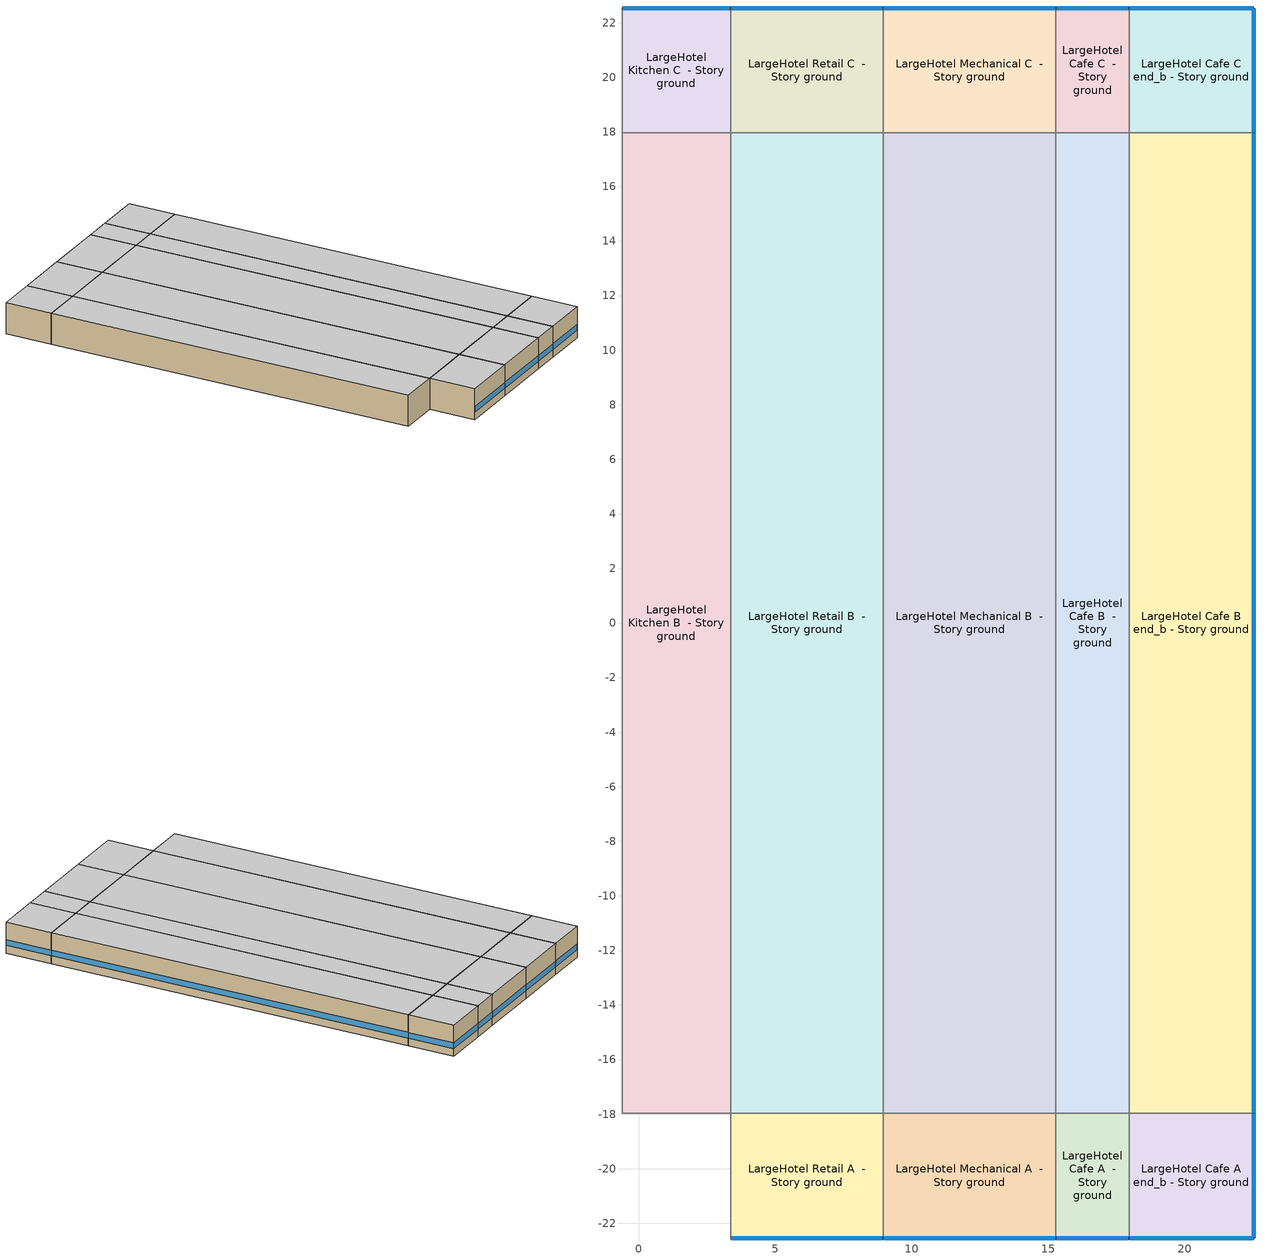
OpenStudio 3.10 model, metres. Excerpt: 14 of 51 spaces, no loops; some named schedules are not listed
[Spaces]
LargeHotel Kitchen B  - Story ground
 floor ground (Foundation F 1.26W/m*K Perim 0.0m Area 142.85m2): -0.61,-17.97 -0.61,17.97 3.36,17.97 3.36,-17.97 z0
 wall to LargeHotel Storage B  - Story ground: -0.61,17.97 -0.61,-17.97 z0:3.05
 wall to LargeHotel Kitchen C  - Story ground: 3.36,17.97 -0.61,17.97 z0:3.05
 wall to LargeHotel Retail B  - Story ground: 3.36,-17.97 3.36,17.97 z0:3.05
 wall to LargeHotel Kitchen A  - Story ground: -0.61,-17.97 3.36,-17.97 z0:3.05
 ceiling adiabatic (LargeHotel Interior Ceiling): 3.36,-17.97 3.36,17.97 -0.61,17.97 -0.61,-17.97 z3.05
LargeHotel Kitchen C  - Story ground
 floor ground (Foundation F 1.26W/m*K Perim 3.98m Area 18.17m2): -0.61,17.97 -0.61,22.54 3.36,22.54 3.36,17.97 z0
 wall outside (LargeHotel Kitchen C  - Story ground Wall 2 c tbd): 3.36,22.54 -0.61,22.54 z0:3.05
 wall to LargeHotel Storage C  - Story ground: -0.61,22.54 -0.61,17.97 z0:3.05
 wall to LargeHotel Retail C  - Story ground: 3.36,17.97 3.36,22.54 z0:3.05
 window (Window U-0.5 SHGC 0.38): 3.34,22.54 -0.59,22.54 z0.76:1.32
 ceiling adiabatic (LargeHotel Interior Ceiling): 3.36,17.97 3.36,22.54 -0.61,22.54 -0.61,17.97 z3.05
LargeHotel Retail A  - Story ground
 floor ground (Foundation F 1.26W/m*K Perim 5.59m Area 25.56m2): 3.36,-22.54 3.36,-17.97 8.95,-17.97 8.95,-22.54 z0
 wall outside (LargeHotel Retail A  - Story ground Wall 3 c tbd): 3.36,-22.54 8.95,-22.54 z0:3.05
 wall to LargeHotel Kitchen A  - Story ground: 3.36,-17.97 3.36,-22.54 z0:3.05
 wall to LargeHotel Retail B  - Story ground: 8.95,-17.97 3.36,-17.97 z0:3.05
 wall to LargeHotel Mechanical A  - Story ground: 8.95,-22.54 8.95,-17.97 z0:3.05
 window (Window U-0.5 SHGC 0.38): 3.39,-22.54 8.93,-22.54 z0.76:1.32
 ceiling adiabatic (LargeHotel Interior Ceiling): 8.95,-22.54 8.95,-17.97 3.36,-17.97 3.36,-22.54 z3.05
LargeHotel Retail B  - Story ground
 floor ground (Foundation F 1.26W/m*K Perim 0.0m Area 200.93m2): 3.36,-17.97 3.36,17.97 8.95,17.97 8.95,-17.97 z0
 wall to LargeHotel Retail C  - Story ground: 8.95,17.97 3.36,17.97 z0:3.05
 wall to LargeHotel Mechanical B  - Story ground: 8.95,-17.97 8.95,17.97 z0:3.05
 ceiling adiabatic (LargeHotel Interior Ceiling): 8.95,-17.97 8.95,17.97 3.36,17.97 3.36,-17.97 z3.05
LargeHotel Retail C  - Story ground
 floor ground (Foundation F 1.26W/m*K Perim 5.59m Area 25.56m2): 3.36,17.97 3.36,22.54 8.95,22.54 8.95,17.97 z0
 wall outside (LargeHotel Retail C  - Story ground Wall 2 c tbd): 8.95,22.54 3.36,22.54 z0:3.05
 wall to LargeHotel Mechanical C  - Story ground: 8.95,17.97 8.95,22.54 z0:3.05
 window (Window U-0.5 SHGC 0.38): 8.93,22.54 3.39,22.54 z0.76:1.32
 ceiling adiabatic (LargeHotel Interior Ceiling): 8.95,17.97 8.95,22.54 3.36,22.54 3.36,17.97 z3.05
LargeHotel Mechanical A  - Story ground
 floor ground (Foundation F 1.26W/m*K Perim 6.33m Area 28.96m2): 8.95,-22.54 8.95,-17.97 15.29,-17.97 15.29,-22.54 z0
 wall outside (LargeHotel Mechanical A  - Story ground Wall 3 c tbd): 8.95,-22.54 15.29,-22.54 z0:3.05
 wall to LargeHotel Mechanical B  - Story ground: 15.29,-17.97 8.95,-17.97 z0:3.05
 wall to LargeHotel Cafe A  - Story ground: 15.29,-22.54 15.29,-17.97 z0:3.05
 window (Window U-0.5 SHGC 0.38): 8.98,-22.54 15.26,-22.54 z0.76:1.32
 ceiling adiabatic (LargeHotel Interior Ceiling): 15.29,-22.54 15.29,-17.97 8.95,-17.97 8.95,-22.54 z3.05
LargeHotel Mechanical B  - Story ground
 floor ground (Foundation F 1.26W/m*K Perim 0.0m Area 227.62m2): 8.95,-17.97 8.95,17.97 15.29,17.97 15.29,-17.97 z0
 wall to LargeHotel Mechanical C  - Story ground: 15.29,17.97 8.95,17.97 z0:3.05
 wall to LargeHotel Cafe B  - Story ground: 15.29,-17.97 15.29,17.97 z0:3.05
 ceiling adiabatic (LargeHotel Interior Ceiling): 15.29,-17.97 15.29,17.97 8.95,17.97 8.95,-17.97 z3.05
LargeHotel Mechanical C  - Story ground
 floor ground (Foundation F 1.26W/m*K Perim 6.33m Area 28.96m2): 8.95,17.97 8.95,22.54 15.29,22.54 15.29,17.97 z0
 wall outside (LargeHotel Mechanical C  - Story ground Wall 2 c tbd): 15.29,22.54 8.95,22.54 z0:3.05
 wall to LargeHotel Cafe C  - Story ground: 15.29,17.97 15.29,22.54 z0:3.05
 window (Window U-0.5 SHGC 0.38): 15.26,22.54 8.98,22.54 z0.76:1.32
 ceiling adiabatic (LargeHotel Interior Ceiling): 15.29,17.97 15.29,22.54 8.95,22.54 8.95,17.97 z3.05
LargeHotel Cafe A  - Story ground
 floor ground (Foundation F 1.26W/m*K Perim 2.68m Area 12.25m2): 15.29,-22.54 15.29,-17.97 17.97,-17.97 17.97,-22.54 z0
 wall outside (LargeHotel Cafe A  - Story ground Wall 3 c tbd): 15.29,-22.54 17.97,-22.54 z0:3.05
 wall to LargeHotel Cafe B  - Story ground: 17.97,-17.97 15.29,-17.97 z0:3.05
 wall to LargeHotel Cafe A end_b - Story ground: 17.97,-22.54 17.97,-17.97 z0:3.05
 window (Window U-0.5 SHGC 0.38): 15.31,-22.54 17.94,-22.54 z0.76:1.32
 ceiling adiabatic (LargeHotel Interior Ceiling): 17.97,-22.54 17.97,-17.97 15.29,-17.97 15.29,-22.54 z3.05
LargeHotel Cafe B  - Story ground
 floor ground (Foundation F 1.26W/m*K Perim 0.0m Area 96.29m2): 15.29,-17.97 15.29,17.97 17.97,17.97 17.97,-17.97 z0
 wall to LargeHotel Cafe C  - Story ground: 17.97,17.97 15.29,17.97 z0:3.05
 wall to LargeHotel Cafe B end_b - Story ground: 17.97,-17.97 17.97,17.97 z0:3.05
 ceiling adiabatic (LargeHotel Interior Ceiling): 17.97,-17.97 17.97,17.97 15.29,17.97 15.29,-17.97 z3.05
LargeHotel Cafe C  - Story ground
 floor ground (Foundation F 1.26W/m*K Perim 2.68m Area 12.25m2): 15.29,17.97 15.29,22.54 17.97,22.54 17.97,17.97 z0
 wall outside (LargeHotel Cafe C  - Story ground Wall 1 c tbd): 17.97,22.54 15.29,22.54 z0:3.05
 wall to LargeHotel Cafe C end_b - Story ground: 17.97,17.97 17.97,22.54 z0:3.05
 window (Window U-0.5 SHGC 0.38): 17.94,22.54 15.31,22.54 z0.76:1.32
 ceiling adiabatic (LargeHotel Interior Ceiling): 17.97,17.97 17.97,22.54 15.29,22.54 15.29,17.97 z3.05
LargeHotel Cafe A end_b - Story ground
 floor ground (Foundation F 1.26W/m*K Perim 9.14m Area 20.9m2): 17.97,-22.54 17.97,-17.97 22.54,-17.97 22.54,-22.54 z0
 wall outside (LargeHotel Cafe A end_b - Story ground Wall 4 c tbd): 22.54,-22.54 22.54,-17.97 z0:3.05
 wall outside (LargeHotel Cafe A end_b - Story ground Wall 3 c tbd): 17.97,-22.54 22.54,-22.54 z0:3.05
 wall to LargeHotel Cafe B end_b - Story ground: 22.54,-17.97 17.97,-17.97 z0:3.05
 window (Window U-0.5 SHGC 0.38): 17.99,-22.54 22.51,-22.54 / 22.54,-22.51 22.54,-17.99 z0.76:1.32
 ceiling adiabatic (LargeHotel Interior Ceiling): 22.54,-22.54 22.54,-17.97 17.97,-17.97 17.97,-22.54 z3.05
LargeHotel Cafe B end_b - Story ground
 floor ground (Foundation F 1.26W/m*K Perim 35.94m Area 164.3m2): 17.97,-17.97 17.97,17.97 22.54,17.97 22.54,-17.97 z0
 wall outside (LargeHotel Cafe B end_b - Story ground Wall 4 c tbd): 22.54,-17.97 22.54,17.97 z0:3.05
 wall to LargeHotel Cafe C end_b - Story ground: 22.54,17.97 17.97,17.97 z0:3.05
 window (Window U-0.5 SHGC 0.38): 22.54,-17.94 22.54,17.94 z0.76:1.31
 ceiling adiabatic (LargeHotel Interior Ceiling): 22.54,-17.97 22.54,17.97 17.97,17.97 17.97,-17.97 z3.05
LargeHotel Cafe C end_b - Story ground
 floor ground (Foundation F 1.26W/m*K Perim 9.14m Area 20.9m2): 17.97,17.97 17.97,22.54 22.54,22.54 22.54,17.97 z0
 wall outside (LargeHotel Cafe C end_b - Story ground Wall 2 c tbd): 22.54,22.54 17.97,22.54 z0:3.05
 wall outside (LargeHotel Cafe C end_b - Story ground Wall 4 c tbd): 22.54,17.97 22.54,22.54 z0:3.05
 window (Window U-0.5 SHGC 0.38): 22.51,22.54 17.99,22.54 / 22.54,17.99 22.54,22.51 z0.76:1.32
 ceiling adiabatic (LargeHotel Interior Ceiling): 22.54,17.97 22.54,22.54 17.97,22.54 17.97,17.97 z3.05
[Building]
ComStock 90.1-2010|LargeHotel: North Axis {deg}=270; Default Construction Set=Res ComStock 90.1-2010 - LrgHotel - ASHRAE 169-2013-5B; Default Schedule Set=Building Default Schedule Set; Standards Building Type=LargeHotel
[Site]
Denver Internationa_CO_USA: Latitude {deg}=39.83; Longitude {deg}=-104.66; Time Zone {hr}=-7; Elevation {m}=1655; Terrain=City
[Site:WaterMainsTemperature]
Calculation Method=Correlation; Annual Average Outdoor Air Temperature {C}=10.9308; Maximum Difference In Monthly Average Outdoor Air Temperatures {deltaC}=24.88
[SizingPeriod:DesignDay] Barometric Pressure {Pa}=82960; Rain Indicator=No; Snow Indicator=No; Day of Month=21; Daylight Saving Time Indicator=No; Humidity Condition Type=Wetbulb; Dry-Bulb Temperature Range Modifier Type=DefaultMultipliers
Name | Maximum Dry-Bulb Temperature {C} | Daily Dry-Bulb Temperature Range {deltaC} | Wind Speed {m/s} | Wind Direction {deg} | Month | Day Type | Wetbulb or DewPoint at Maximum Dry-Bulb {C} | Solar Model Indicator | ASHRAE Clear Sky Optical Depth for Beam Irradiance | ASHRAE Clear Sky Optical Depth for Diffuse Irradiance | Sky Clearness
Denver Internationa Ann Clg .4% Condns DB=>MWB 1 | 34.6 | 15.3 | 4.1 | 80 | 7 | SummerDesignDay | 15.5 | ASHRAETau | 0.307 | 2.47
Denver Internationa Ann Clg .4% Condns WB=>MDB 1 | 27.1 | 15.3 | 4.1 | 80 | 7 | SummerDesignDay | 18.3 | ASHRAETau | 0.307 | 2.47
Denver Internationa Ann Htg 99.6% Condns DB 1 | -17.5 | 0 | 3.5 | 90 | 12 | WinterDesignDay | -17.5 | ASHRAEClearSky |  |  | 0
Denver Internationa August .4% Condns DB=>MCWB 1 | 35.5 | 14.8 | 4.1 | 80 | 8 | SummerDesignDay | 15.8 | ASHRAETau | 0.317 | 2.463
[ClimateZones]
Climate Zone Institution Name 1=ASHRAE; Climate Zone Document Name 1=ANSI/ASHRAE Standard 169; Climate Zone Document Year 1=2006; Climate Zone Value 1=ASHRAE 169-2013-5B
[Site:GroundTemperature:FCfactorMethod]
January Ground Temperature {C}=9.17; February Ground Temperature {C}=3.12; March Ground Temperature {C}=-0.08; April Ground Temperature {C}=1.29; May Ground Temperature {C}=-1.22; June Ground Temperature {C}=5.99; July Ground Temperature {C}=9.02; August Ground Temperature {C}=16.13; September Ground Temperature {C}=22.56; October Ground Temperature {C}=23.66; November Ground Temperature {C}=22.06; December Ground Temperature {C}=19.47
[Construction:FfactorGroundFloor] F-Factor {W/m-K}=1.26344
Name | Area {m2} | PerimeterExposed {m}
Foundation F 1.26W/m*K Perim 0.0m Area 200.93m2 | 200.935 | 0
Foundation F 1.26W/m*K Perim 6.33m Area 28.96m2 | 28.959 | 6.33399
Foundation F 1.26W/m*K Perim 0.0m Area 142.85m2 | 142.852 | 0
Foundation F 1.26W/m*K Perim 0.0m Area 96.29m2 | 96.2856 | 0
Foundation F 1.26W/m*K Perim 9.14m Area 20.9m2 | 20.9032 | 9.144
Foundation F 1.26W/m*K Perim 35.94m Area 164.3m2 | 164.302 | 35.9365
Foundation F 1.26W/m*K Perim 3.98m Area 18.17m2 | 18.1743 | 3.97512
Foundation F 1.26W/m*K Perim 2.68m Area 12.25m2 | 12.2499 | 2.67933
Foundation F 1.26W/m*K Perim 5.59m Area 25.56m2 | 25.5638 | 5.59138
Foundation F 1.26W/m*K Perim 0.0m Area 227.62m2 | 227.622 | 0
[DefaultConstructionSet]
Res ComStock 90.1-2010 - LrgHotel - ASHRAE 169-2013-5B: Default Exterior Surface Constructions=Default Surface Constructions 1; Default Interior Surface Constructions=Default Surface Constructions 2; Default Ground Contact Surface Constructions=Default Surface Constructions 3; Default Exterior SubSurface Constructions=Default Sub Surface Constructions 1; Default Interior SubSurface Constructions=Default Sub Surface Constructions 2; Interior Partition Construction=Typical Interior Partition
[DefaultSurfaceConstructions]
Name | Floor Construction | Wall Construction | Roof Ceiling Construction
Default Surface Constructions 1 | Typical Insulated Exterior Mass Floor R-13.51 | Typical Insulated Exterior Mass Wall R-11.11 | Typical IEAD Roof R-20.83
Default Surface Constructions 2 | LargeHotel Interior Floor | LargeHotel Interior Wall | LargeHotel Interior Ceiling
Default Surface Constructions 3 | Typical Insulated Carpeted 6in Slab Floor | Typical Insulated Basement Mass Wall
[Construction]
Typical Insulated Exterior Mass Floor R-13.51: Typical Insulation R-10.94, 4 in. Normalweight Concrete Floor, Typical Carpet Pad
Typical Insulated Exterior Mass Wall R-11.11: 1IN Stucco, 8IN CONCRETE HW RefBldg, Typical Insulation R-8.72, 1/2IN Gypsum
Typical IEAD Roof R-20.83: Roof Membrane, Typical Insulation R-19.72, Metal Roof Surface
LargeHotel Interior Floor: G01 13mm gypsum board, Nonres_Floor_Insulation, 100mm Normalweight concrete floor, CP02 CARPET PAD
LargeHotel Interior Wall: G01 13mm gypsum board, G01 13mm gypsum board
LargeHotel Interior Ceiling: CP02 CARPET PAD, 100mm Normalweight concrete floor, Nonres_Floor_Insulation, G01 13mm gypsum board
Typical Insulated Carpeted 6in Slab Floor: 6 in. Normalweight Concrete Floor, Typical Carpet Pad
Typical Insulated Basement Mass Wall: 8 in. Concrete Block Basement Wall
U 0.55 SHGC 0.4 Simple Glazing: U 0.55 SHGC 0.4 Simple Glazing
Typical Insulated Metal Door R-1.43: F08 Metal surface, Typical Insulation R-0.58
U 0.8 SHGC 0.4 Simple Glazing: U 0.8 SHGC 0.4 Simple Glazing
Typical Overhead Door R-2.0: Typical Insulation R-1.15
U 1.17 SHGC 0.49 Simple Glazing: U 1.17 SHGC 0.49 Simple Glazing
Typical Interior Window: Clear 3mm
Typical Interior Door; Typical Interior Partition: G05 25mm wood
InteriorFurnishings: Std Wood 6inch
Window U-0.5 SHGC 0.38: Simple Glazing Double - LowE - Clear - Thermally Broken Aluminum
LargeHotel Cafe A  - Story ground Wall 3 c tbd: 1IN Stucco, 8IN CONCRETE HW RefBldg, LargeHotel Cafe A  - Story ground Wall 3 m tbd, 1/2IN Gypsum
LargeHotel Cafe A end_b - Story ground Wall 3 c tbd: 1IN Stucco, 8IN CONCRETE HW RefBldg, LargeHotel Cafe A end_b - Story ground Wall 3 m tbd, 1/2IN Gypsum
LargeHotel Cafe A end_b - Story ground Wall 4 c tbd: 1IN Stucco, 8IN CONCRETE HW RefBldg, LargeHotel Cafe A end_b - Story ground Wall 4 m tbd, 1/2IN Gypsum
LargeHotel Cafe B end_b - Story ground Wall 4 c tbd: 1IN Stucco, 8IN CONCRETE HW RefBldg, LargeHotel Cafe B end_b - Story ground Wall 4 m tbd, 1/2IN Gypsum
LargeHotel Cafe C  - Story ground Wall 1 c tbd: 1IN Stucco, 8IN CONCRETE HW RefBldg, LargeHotel Cafe C  - Story ground Wall 1 m tbd, 1/2IN Gypsum
LargeHotel Cafe C end_b - Story ground Wall 2 c tbd: 1IN Stucco, 8IN CONCRETE HW RefBldg, LargeHotel Cafe C end_b - Story ground Wall 2 m tbd, 1/2IN Gypsum
LargeHotel Cafe C end_b - Story ground Wall 4 c tbd: 1IN Stucco, 8IN CONCRETE HW RefBldg, LargeHotel Cafe C end_b - Story ground Wall 4 m tbd, 1/2IN Gypsum
LargeHotel Kitchen C  - Story ground Wall 2 c tbd: 1IN Stucco, 8IN CONCRETE HW RefBldg, LargeHotel Kitchen C  - Story ground Wall 2 m tbd, 1/2IN Gypsum
LargeHotel Mechanical A  - Story ground Wall 3 c tbd: 1IN Stucco, 8IN CONCRETE HW RefBldg, LargeHotel Mechanical A  - Story ground Wall 3 m tbd, 1/2IN Gypsum
LargeHotel Mechanical C  - Story ground Wall 2 c tbd: 1IN Stucco, 8IN CONCRETE HW RefBldg, LargeHotel Mechanical C  - Story ground Wall 2 m tbd, 1/2IN Gypsum
LargeHotel Retail A  - Story ground Wall 3 c tbd: 1IN Stucco, 8IN CONCRETE HW RefBldg, LargeHotel Retail A  - Story ground Wall 3 m tbd, 1/2IN Gypsum
LargeHotel Retail C  - Story ground Wall 2 c tbd: 1IN Stucco, 8IN CONCRETE HW RefBldg, LargeHotel Retail C  - Story ground Wall 2 m tbd, 1/2IN Gypsum
[Material:NoMass] Roughness=Smooth; Thermal Absorptance=0.9; Solar Absorptance=0.7
Name | Thermal Resistance {m2-K/W} | Visible Absorptance
Typical Insulation R-10.94 | 1.92744 | 0.7
Typical Carpet Pad; CP02 CARPET PAD | 0.21648 | 0.8
Typical Insulation R-8.72 | 1.53614 | 0.7
Typical Insulation R-19.72 | 3.4722 | 0.7
Nonres_Floor_Insulation | 2.88292 | 0.7
Typical Insulation R-0.58 | 0.101875 | 0.7
Typical Insulation R-1.15 | 0.202527 | 0.7
LargeHotel Cafe A  - Story ground Wall 3 m tbd; LargeHotel Cafe C  - Story ground Wall 1 m tbd | 1.04123 | 0.7
LargeHotel Cafe A end_b - Story ground Wall 3 m tbd; LargeHotel Cafe A end_b - Story ground Wall 4 m tbd; LargeHotel Cafe C end_b - Story ground Wall 2 m tbd; LargeHotel Cafe C end_b - Story ground Wall 4 m tbd | 1.06415 | 0.7
LargeHotel Cafe B end_b - Story ground Wall 4 m tbd | 1.09331 | 0.7
LargeHotel Kitchen C  - Story ground Wall 2 m tbd | 1.05923 | 0.7
LargeHotel Mechanical A  - Story ground Wall 3 m tbd; LargeHotel Mechanical C  - Story ground Wall 2 m tbd | 1.07334 | 0.7
LargeHotel Retail A  - Story ground Wall 3 m tbd; LargeHotel Retail C  - Story ground Wall 2 m tbd | 1.07016 | 0.7
[Material] Thermal Absorptance=0.9
Name | Roughness | Thickness {m} | Conductivity {W/m-K} | Density {kg/m3} | Specific Heat {J/kg-K} | Solar Absorptance | Visible Absorptance
4 in. Normalweight Concrete Floor | MediumRough | 0.1016 | 2.31 | 2322 | 832 | 0.7 | 0.7
1IN Stucco | Smooth | 0.0253 | 0.6918 | 1858 | 837 | 0.7 | 0.92
8IN CONCRETE HW RefBldg | Rough | 0.2032 | 1.311 | 2240 | 836.8 | 0.7 | 0.7
1/2IN Gypsum | Smooth | 0.0127 | 0.16 | 784.9 | 830 | 0.4 | 0.4
Roof Membrane | VeryRough | 0.0095 | 0.16 | 1121.29 | 1460 | 0.7 | 0.7
Metal Roof Surface; F08 Metal surface | Smooth | 0.0008 | 45.28 | 7824 | 500 | 0.7 | 0.7
G01 13mm gypsum board | Smooth | 0.0127 | 0.160031 | 800.001 | 1090.73 | 0.7 | 0.5
100mm Normalweight concrete floor | MediumRough | 0.1016 | 2.31045 | 2322 | 832.557 | 0.7 | 0.7
6 in. Normalweight Concrete Floor | MediumRough | 0.1524 | 2.31 | 2322 | 832 | 0.7 | 0.7
8 in. Concrete Block Basement Wall | MediumRough | 0.2032 | 1.326 | 1842 | 912 | 0.7 | 0.7
G05 25mm wood | MediumSmooth | 0.0254 | 0.15 | 608 | 1630 | 0.5 | 0.5
Std Wood 6inch | MediumSmooth | 0.15 | 0.12 | 540 | 1210 | 0.7 | 0.7
[DefaultSubSurfaceConstructions]
Name | Fixed Window Construction | Operable Window Construction | Door Construction | Glass Door Construction | Overhead Door Construction | Skylight Construction | Tubular Daylight Dome Construction | Tubular Daylight Diffuser Construction
Default Sub Surface Constructions 1 | U 0.55 SHGC 0.4 Simple Glazing | U 0.55 SHGC 0.4 Simple Glazing | Typical Insulated Metal Door R-1.43 | U 0.8 SHGC 0.4 Simple Glazing | Typical Overhead Door R-2.0 | U 1.17 SHGC 0.49 Simple Glazing | Typical Interior Window | Typical Interior Window
Default Sub Surface Constructions 2 | Typical Interior Window | Typical Interior Window | Typical Interior Door
[WindowMaterial:SimpleGlazingSystem]
Name | U-Factor {W/m2-K} | Solar Heat Gain Coefficient | Visible Transmittance
U 0.55 SHGC 0.4 Simple Glazing | 3.12304 | 0.4 | 0.81
U 0.8 SHGC 0.4 Simple Glazing | 4.54261 | 0.4 | 0.81
U 1.17 SHGC 0.49 Simple Glazing | 6.64357 | 0.49 | 0.81
Simple Glazing Double - LowE - Clear - Thermally Broken Aluminum | 2.83345 | 0.378 | 0.591
[WindowMaterial:Glazing]
Clear 3mm: Optical Data Type=SpectralAverage; Thickness {m}=0.003; Solar Transmittance at Normal Incidence=0.837; Front Side Solar Reflectance at Normal Incidence=0.075; Back Side Solar Reflectance at Normal Incidence=0.075; Visible Transmittance at Normal Incidence=0.898; Front Side Visible Reflectance at Normal Incidence=0.081; Back Side Visible Reflectance at Normal Incidence=0.081; Infrared Transmittance at Normal Incidence=0; Front Side Infrared Hemispherical Emissivity=0.84; Back Side Infrared Hemispherical Emissivity=0.84; Conductivity {W/m-K}=0.9; Dirt Correction Factor for Solar and Visible Transmittance=1; Solar Diffusing=No
[SpaceType] Standards Building Type=LargeHotel
Name | Default Schedule Set | Design Specification Outdoor Air Object | Standards Space Type
LargeHotel Kitchen - ComStock 90.1-2010 | LargeHotel Kitchen Schedule Set | LargeHotel Kitchen Ventilation | Kitchen
LargeHotel Retail - ComStock 90.1-2010 | LargeHotel Retail Schedule Set | LargeHotel Retail Ventilation | Retail
LargeHotel Mechanical - ComStock 90.1-2010 | LargeHotel Mechanical Schedule Set | LargeHotel Mechanical Ventilation | Mechanical
LargeHotel Cafe - ComStock 90.1-2010 | LargeHotel Cafe Schedule Set | LargeHotel Cafe Ventilation | Cafe
[BuildingStory]
Story ground: Nominal Z Coordinate {m}=0; Nominal Floor to Floor Height {m}=3.048
[Space] Building Story=Story ground
Name | Space Type | Thermal Zone
LargeHotel Kitchen B  - Story ground | LargeHotel Kitchen - ComStock 90.1-2010 | Zone LargeHotel Kitchen B  - Story ground
LargeHotel Kitchen C  - Story ground | LargeHotel Kitchen - ComStock 90.1-2010 | Zone LargeHotel Kitchen C  - Story ground
LargeHotel Retail A  - Story ground | LargeHotel Retail - ComStock 90.1-2010 | Zone LargeHotel Retail A  - Story ground
LargeHotel Retail B  - Story ground | LargeHotel Retail - ComStock 90.1-2010 | Zone LargeHotel Retail B  - Story ground
LargeHotel Retail C  - Story ground | LargeHotel Retail - ComStock 90.1-2010 | Zone LargeHotel Retail C  - Story ground
LargeHotel Mechanical A  - Story ground | LargeHotel Mechanical - ComStock 90.1-2010 | Zone LargeHotel Mechanical A  - Story ground
LargeHotel Mechanical B  - Story ground | LargeHotel Mechanical - ComStock 90.1-2010 | Zone LargeHotel Mechanical B  - Story ground
LargeHotel Mechanical C  - Story ground | LargeHotel Mechanical - ComStock 90.1-2010 | Zone LargeHotel Mechanical C  - Story ground
LargeHotel Cafe A  - Story ground | LargeHotel Cafe - ComStock 90.1-2010 | Zone LargeHotel Cafe A  - Story ground
LargeHotel Cafe B  - Story ground | LargeHotel Cafe - ComStock 90.1-2010 | Zone LargeHotel Cafe B  - Story ground
LargeHotel Cafe C  - Story ground | LargeHotel Cafe - ComStock 90.1-2010 | Zone LargeHotel Cafe C  - Story ground
LargeHotel Cafe A end_b - Story ground | LargeHotel Cafe - ComStock 90.1-2010 | Zone LargeHotel Cafe A end_b - Story ground
LargeHotel Cafe B end_b - Story ground | LargeHotel Cafe - ComStock 90.1-2010 | Zone LargeHotel Cafe B end_b - Story ground
LargeHotel Cafe C end_b - Story ground | LargeHotel Cafe - ComStock 90.1-2010 | Zone LargeHotel Cafe C end_b - Story ground
[ThermalZone] Multiplier=1; Use Ideal Air Loads=No
Name | Thermostat
Zone LargeHotel Kitchen B  - Story ground | LargeHotel Kitchen - ComStock 90.1-2010 Thermostat 1
Zone LargeHotel Kitchen C  - Story ground | LargeHotel Kitchen - ComStock 90.1-2010 Thermostat 2
Zone LargeHotel Retail A  - Story ground | LargeHotel Retail - ComStock 90.1-2010 Thermostat
Zone LargeHotel Retail B  - Story ground | LargeHotel Retail - ComStock 90.1-2010 Thermostat 1
Zone LargeHotel Retail C  - Story ground | LargeHotel Retail - ComStock 90.1-2010 Thermostat 2
Zone LargeHotel Mechanical A  - Story ground | LargeHotel Mechanical - ComStock 90.1-2010 Thermostat
Zone LargeHotel Mechanical B  - Story ground | LargeHotel Mechanical - ComStock 90.1-2010 Thermostat 1
Zone LargeHotel Mechanical C  - Story ground | LargeHotel Mechanical - ComStock 90.1-2010 Thermostat 2
Zone LargeHotel Cafe A  - Story ground | LargeHotel Cafe - ComStock 90.1-2010 Thermostat
Zone LargeHotel Cafe B  - Story ground | LargeHotel Cafe - ComStock 90.1-2010 Thermostat 2
Zone LargeHotel Cafe C  - Story ground | LargeHotel Cafe - ComStock 90.1-2010 Thermostat 4
Zone LargeHotel Cafe A end_b - Story ground | LargeHotel Cafe - ComStock 90.1-2010 Thermostat 1
Zone LargeHotel Cafe B end_b - Story ground | LargeHotel Cafe - ComStock 90.1-2010 Thermostat 3
Zone LargeHotel Cafe C end_b - Story ground | LargeHotel Cafe - ComStock 90.1-2010 Thermostat 5
[People:Definition] Number of People Calculation Method=People/Area; Fraction Radiant=0.3
Name | People per Space Floor Area {person/m2}
LargeHotel Cafe People Definition | 0.753474
LargeHotel Kitchen People Definition | 0.215278
LargeHotel Retail People Definition | 0.161459
[People] Work Efficiency Schedule=Work Efficiency Schedule; Clothing Insulation Schedule=Clothing Schedule; Air Velocity Schedule=Air Velocity Schedule; Multiplier=1
Name | People Definition | Space or SpaceType
LargeHotel Cafe People | LargeHotel Cafe People Definition | LargeHotel Cafe - ComStock 90.1-2010
LargeHotel Kitchen People | LargeHotel Kitchen People Definition | LargeHotel Kitchen - ComStock 90.1-2010
LargeHotel Retail People | LargeHotel Retail People Definition | LargeHotel Retail - ComStock 90.1-2010
[Lights:Definition] Design Level Calculation Method=Watts/Area; Fraction Visible=0.2; Return Air Fraction=0
Name | Watts per Space Floor Area {W/m2} | Fraction Radiant
LargeHotel Cafe - ComStock 90.1-2010 General Lights Definition | 0.747486 | 0.31
LargeHotel Cafe - ComStock 90.1-2010 Task Lights Definition | 3.72161 | 0.125
LargeHotel Cafe - ComStock 90.1-2010 Supplemental Lights Definition | 1.3894 | 0.125
LargeHotel Retail - ComStock 90.1-2010 General Lights Definition | 5.73211 | 0.31
LargeHotel Retail - ComStock 90.1-2010 Task Lights Definition | 3.42471 | 0.125
LargeHotel Kitchen - ComStock 90.1-2010 General Lights Definition | 7.18292 | 0.31
LargeHotel Kitchen - ComStock 90.1-2010 Task Lights Definition | 8.69031 | 0.125
LargeHotel Mechanical - ComStock 90.1-2010 General Lights Definition | 3.92888 | 0.31
LargeHotel Mechanical - ComStock 90.1-2010 Task Lights Definition | 3.02684 | 0.125
[ElectricEquipment:Definition]
Name | Design Level Calculation Method | Watts per Space Floor Area {W/m2} | Fraction Latent | Fraction Radiant | Fraction Lost | Design Level {W}
LargeHotel Cafe Elec Equip Definition; LargeHotel Mechanical Elec Equip Definition | Watts/Area | 5.38196 | 0 | 0.5 | 0
misc_electric_kitchen_equipment_definition | Watts/Area | 50.8057 | 0.2 | 0.5 | 0.1
LargeHotel Retail Elec Equip Definition | Watts/Area | 10.7639 | 0 | 0.5 | 0
electric_fryer_equipment_definition_bldg_quantity=2.0 | EquipmentLevel |  | 0.1 | 0.36 | 0.44 | 28018
[ElectricEquipment]
Name | Electric Equipment Definition | Space or SpaceType | Schedule | Multiplier
LargeHotel Cafe Elec Equip | LargeHotel Cafe Elec Equip Definition | LargeHotel Cafe - ComStock 90.1-2010
misc_electric_kitchen_equipment | misc_electric_kitchen_equipment_definition | LargeHotel Kitchen - ComStock 90.1-2010
LargeHotel Mechanical Elec Equip | LargeHotel Mechanical Elec Equip Definition | LargeHotel Mechanical - ComStock 90.1-2010
LargeHotel Retail Elec Equip | LargeHotel Retail Elec Equip Definition | LargeHotel Retail - ComStock 90.1-2010
electric_fryer_equipment_bldg_quantity=2.0 | electric_fryer_equipment_definition_bldg_quantity=2.0 | LargeHotel Kitchen - ComStock 90.1-2010 | HotelLarge Kitchen_Gas_Equip_SCH | 0.333333
[DesignSpecification:OutdoorAir] Outdoor Air Method=Sum
Name | Outdoor Air Flow per Person {m3/s-person} | Outdoor Air Flow per Floor Area {m3/s-m2}
LargeHotel Cafe Ventilation; LargeHotel Kitchen Ventilation | 0.00353961 | 0.0009144
LargeHotel Mechanical Ventilation |  | 0.0006096
LargeHotel Retail Ventilation | 0.00353961 | 0.0006096
[DefaultScheduleSet]
Name | Number of People Schedule | People Activity Level Schedule | Lighting Schedule | Electric Equipment Schedule | Gas Equipment Schedule | Hours of Operation Schedule
LargeHotel Cafe Schedule Set | HotelLarge BLDG_OCC_SCH | HotelLarge ACTIVITY_SCH | HotelLarge BLDG_LIGHT_SCH_2013 | HotelLarge BLDG_EQUIP_SCH
LargeHotel Kitchen Schedule Set | HotelLarge BLDG_OCC_SCH | HotelLarge ACTIVITY_SCH | HotelLarge BLDG_LIGHT_SCH_2010 | HotelLarge Kitchen_Elec_Equip_SCH | HotelLarge Kitchen_Gas_Equip_SCH
LargeHotel Mechanical Schedule Set | HotelLarge BLDG_OCC_SCH | HotelLarge ACTIVITY_SCH | HotelLarge BLDG_LIGHT_SCH_2010 | HotelLarge BASEMENT_EQUIP_SCH
LargeHotel Retail Schedule Set | HotelLarge BLDG_OCC_SCH | HotelLarge ACTIVITY_SCH | HotelLarge BLDG_LIGHT_SCH_2010 | HotelLarge BLDG_EQUIP_SCH
Building Default Schedule Set |  |  |  |  |  | Building Hours of Operation NonResidential
[GasEquipment:Definition] Design Level Calculation Method=EquipmentLevel; Fraction Latent=0.1
Name | Design Level {W} | Fraction Radiant | Fraction Lost
gas_broiler_equipment_definition_bldg_quantity=1.0 | 28136 | 0.12 | 0.68
gas_griddle_equipment_definition_bldg_quantity=1.0 | 26377 | 0.18 | 0.62
gas_oven_equipment_definition_bldg_quantity=1.0 | 12896 | 0.08 | 0.72
gas_range_equipment_definition_bldg_quantity=1.0 | 42497 | 0.11 | 0.69
gas_steamer_equipment_definition_bldg_quantity=1.0 | 58617 | 0.1 | 0.7
[GasEquipment] Space or SpaceType=LargeHotel Kitchen - ComStock 90.1-2010; Schedule=HotelLarge Kitchen_Gas_Equip_SCH; Multiplier=0.333333
Name | Gas Equipment Definition
gas_broiler_equipment_bldg_quantity=1.0 | gas_broiler_equipment_definition_bldg_quantity=1.0
gas_griddle_equipment_bldg_quantity=1.0 | gas_griddle_equipment_definition_bldg_quantity=1.0
gas_oven_equipment_bldg_quantity=1.0 | gas_oven_equipment_definition_bldg_quantity=1.0
gas_range_equipment_bldg_quantity=1.0 | gas_range_equipment_definition_bldg_quantity=1.0
gas_steamer_equipment_bldg_quantity=1.0 | gas_steamer_equipment_definition_bldg_quantity=1.0
[Exterior:Lights:Definition]
Name | Design Level {W}
Parking Areas and Drives 0.04 W/ft^2 Def (W/ft^2) | 0.041
Building Facades 0.15 W/ft^2 Def (W/ft^2) | 0.15
Main Entries 30.0 W/ft Def (W/ft) | 30
Other Doors 20.0 W/ft Def (W/ft) | 20
Entry Canopies 0.4 W/ft^2 Def (W/ft^2) | 0.4
[Exterior:Lights] Control Option=AstronomicalClock
Name | Exterior Lights Definition | Schedule | Multiplier
Parking Areas and Drives 0.04 W/ft^2 | Parking Areas and Drives 0.04 W/ft^2 Def (W/ft^2) | Always On Discrete | 125673
Building Facades 0.15 W/ft^2 | Building Facades 0.15 W/ft^2 Def (W/ft^2) | Schedule Ruleset 1 | 5916.08
Main Entries 30.0 W/ft | Main Entries 30.0 W/ft Def (W/ft) | Always On Discrete | 35
Other Doors 20.0 W/ft | Other Doors 20.0 W/ft Def (W/ft) | Always On Discrete | 19.8625
Entry Canopies 0.4 W/ft^2 | Entry Canopies 0.4 W/ft^2 Def (W/ft^2) | Always On Discrete | 1620
[ThermostatSetpoint:DualSetpoint] Heating Setpoint Temperature Schedule=HotelLarge HTGSETP_SCH; Cooling Setpoint Temperature Schedule=HotelLarge CLGSETP_SCH
LargeHotel Cafe - ComStock 90.1-2010 Thermostat; LargeHotel Cafe - ComStock 90.1-2010 Thermostat 1; LargeHotel Cafe - ComStock 90.1-2010 Thermostat 2; LargeHotel Cafe - ComStock 90.1-2010 Thermostat 3; LargeHotel Cafe - ComStock 90.1-2010 Thermostat 4; LargeHotel Cafe - ComStock 90.1-2010 Thermostat 5; LargeHotel Kitchen - ComStock 90.1-2010 Thermostat 1; LargeHotel Kitchen - ComStock 90.1-2010 Thermostat 2; LargeHotel Mechanical - ComStock 90.1-2010 Thermostat; LargeHotel Mechanical - ComStock 90.1-2010 Thermostat 1; LargeHotel Mechanical - ComStock 90.1-2010 Thermostat 2; LargeHotel Retail - ComStock 90.1-2010 Thermostat; LargeHotel Retail - ComStock 90.1-2010 Thermostat 1; LargeHotel Retail - ComStock 90.1-2010 Thermostat 2
[InternalMass:Definition]
Internal Mass Definition 1: Construction=InteriorFurnishings; Design Level Calculation Method=SurfaceArea/Area; Surface Area per Space Floor Area=2
[InternalMass] Internal Mass Definition=Internal Mass Definition 1; Multiplier=1
Name | Space or SpaceType
LargeHotel Retail B  - Story ground Mass | LargeHotel Retail B  - Story ground
LargeHotel Mechanical A  - Story ground Mass | LargeHotel Mechanical A  - Story ground
LargeHotel Kitchen B  - Story ground Mass | LargeHotel Kitchen B  - Story ground
LargeHotel Cafe B  - Story ground Mass | LargeHotel Cafe B  - Story ground
LargeHotel Mechanical C  - Story ground Mass | LargeHotel Mechanical C  - Story ground
LargeHotel Kitchen C  - Story ground Mass | LargeHotel Kitchen C  - Story ground
LargeHotel Cafe C  - Story ground Mass | LargeHotel Cafe C  - Story ground
LargeHotel Retail A  - Story ground Mass | LargeHotel Retail A  - Story ground
LargeHotel Retail C  - Story ground Mass | LargeHotel Retail C  - Story ground
LargeHotel Cafe A end_b - Story ground Mass | LargeHotel Cafe A end_b - Story ground
LargeHotel Mechanical B  - Story ground Mass | LargeHotel Mechanical B  - Story ground
LargeHotel Cafe A  - Story ground Mass | LargeHotel Cafe A  - Story ground
LargeHotel Cafe B end_b - Story ground Mass | LargeHotel Cafe B end_b - Story ground
LargeHotel Cafe C end_b - Story ground Mass | LargeHotel Cafe C end_b - Story ground
[Lights] Fraction Replaceable=1
Name | Lights Definition | Space or SpaceType
LargeHotel Cafe - ComStock 90.1-2010 General Lighting | LargeHotel Cafe - ComStock 90.1-2010 General Lights Definition | LargeHotel Cafe - ComStock 90.1-2010
LargeHotel Cafe - ComStock 90.1-2010 Task Lighting | LargeHotel Cafe - ComStock 90.1-2010 Task Lights Definition | LargeHotel Cafe - ComStock 90.1-2010
LargeHotel Cafe - ComStock 90.1-2010 Supplemental Lighting | LargeHotel Cafe - ComStock 90.1-2010 Supplemental Lights Definition | LargeHotel Cafe - ComStock 90.1-2010
LargeHotel Retail - ComStock 90.1-2010 General Lighting | LargeHotel Retail - ComStock 90.1-2010 General Lights Definition | LargeHotel Retail - ComStock 90.1-2010
LargeHotel Retail - ComStock 90.1-2010 Task Lighting | LargeHotel Retail - ComStock 90.1-2010 Task Lights Definition | LargeHotel Retail - ComStock 90.1-2010
LargeHotel Kitchen - ComStock 90.1-2010 General Lighting | LargeHotel Kitchen - ComStock 90.1-2010 General Lights Definition | LargeHotel Kitchen - ComStock 90.1-2010
LargeHotel Kitchen - ComStock 90.1-2010 Task Lighting | LargeHotel Kitchen - ComStock 90.1-2010 Task Lights Definition | LargeHotel Kitchen - ComStock 90.1-2010
LargeHotel Mechanical - ComStock 90.1-2010 General Lighting | LargeHotel Mechanical - ComStock 90.1-2010 General Lights Definition | LargeHotel Mechanical - ComStock 90.1-2010
LargeHotel Mechanical - ComStock 90.1-2010 Task Lighting | LargeHotel Mechanical - ComStock 90.1-2010 Task Lights Definition | LargeHotel Mechanical - ComStock 90.1-2010
[SpaceInfiltration:DesignFlowRate] Design Flow Rate Calculation Method=Flow/ExteriorArea; Flow per Exterior Surface Area {m3/s-m2}=0.000826564; Constant Term Coefficient=0.333; Temperature Term Coefficient=0.0049; Velocity Term Coefficient=0; Velocity Squared Term Coefficient=0.0262; Density Basis=Outdoor
Name | Space or SpaceType | Schedule
LargeHotel Mechanical A  - Story ground HVAC On Infiltration | LargeHotel Mechanical A  - Story ground | Infiltration HVAC On Schedule 1
LargeHotel Mechanical A  - Story ground HVAC Off Infiltration | LargeHotel Mechanical A  - Story ground | Infiltration HVAC Off Schedule 1
LargeHotel Mechanical C  - Story ground HVAC On Infiltration | LargeHotel Mechanical C  - Story ground | Infiltration HVAC On Schedule 1
LargeHotel Mechanical C  - Story ground HVAC Off Infiltration | LargeHotel Mechanical C  - Story ground | Infiltration HVAC Off Schedule 1
LargeHotel Kitchen C  - Story ground HVAC On Infiltration | LargeHotel Kitchen C  - Story ground | Infiltration HVAC On Schedule 1
LargeHotel Kitchen C  - Story ground HVAC Off Infiltration | LargeHotel Kitchen C  - Story ground | Infiltration HVAC Off Schedule 1
LargeHotel Cafe C  - Story ground HVAC On Infiltration | LargeHotel Cafe C  - Story ground | Infiltration HVAC On Schedule 1
LargeHotel Cafe C  - Story ground HVAC Off Infiltration | LargeHotel Cafe C  - Story ground | Infiltration HVAC Off Schedule 1
LargeHotel Retail A  - Story ground HVAC On Infiltration | LargeHotel Retail A  - Story ground | Infiltration HVAC On Schedule 1
LargeHotel Retail A  - Story ground HVAC Off Infiltration | LargeHotel Retail A  - Story ground | Infiltration HVAC Off Schedule 1
LargeHotel Retail C  - Story ground HVAC On Infiltration | LargeHotel Retail C  - Story ground | Infiltration HVAC On Schedule 1
LargeHotel Retail C  - Story ground HVAC Off Infiltration | LargeHotel Retail C  - Story ground | Infiltration HVAC Off Schedule 1
LargeHotel Cafe A end_b - Story ground HVAC On Infiltration | LargeHotel Cafe A end_b - Story ground | Infiltration HVAC On Schedule 1
LargeHotel Cafe A end_b - Story ground HVAC Off Infiltration | LargeHotel Cafe A end_b - Story ground | Infiltration HVAC Off Schedule 1
LargeHotel Cafe A  - Story ground HVAC On Infiltration | LargeHotel Cafe A  - Story ground | Infiltration HVAC On Schedule 1
LargeHotel Cafe A  - Story ground HVAC Off Infiltration | LargeHotel Cafe A  - Story ground | Infiltration HVAC Off Schedule 1
LargeHotel Cafe B end_b - Story ground HVAC On Infiltration | LargeHotel Cafe B end_b - Story ground | Infiltration HVAC On Schedule 1
LargeHotel Cafe B end_b - Story ground HVAC Off Infiltration | LargeHotel Cafe B end_b - Story ground | Infiltration HVAC Off Schedule 1
LargeHotel Cafe C end_b - Story ground HVAC On Infiltration | LargeHotel Cafe C end_b - Story ground | Infiltration HVAC On Schedule 1
LargeHotel Cafe C end_b - Story ground HVAC Off Infiltration | LargeHotel Cafe C end_b - Story ground | Infiltration HVAC Off Schedule 1
[Schedule:Ruleset]
HotelLarge BLDG_LIGHT_SCH_2013: Default Day Schedule=HotelLarge BLDG_LIGHT_SCH_2013 Default; Summer Design Day Schedule=HotelLarge BLDG_LIGHT_SCH_2013 Summer Design Day; Winter Design Day Schedule=HotelLarge BLDG_LIGHT_SCH_2013 Winter Design Day
[Schedule:Day]
Clothing Schedule Summer Clothes: 24, 0, 0.5
HotelLarge BLDG_OCC_SCH Sat Day: No, 8, 0, 0.3, 8, 15, 0.35, 8, 30, 0.4, 8, 45, 0.45, 9, 0, 0.5, 9, 15, 0.525, 9, 30, 0.55, 9, 45, 0.575, 10, 0, 0.6, 11, 0, 0.6, 11, 15, 0.616667, 11, 30, 0.633333, 11, 45, 0.65, 12, 0, 0.666667, 12, 15, 0.683333, 12, 30, 0.7, 12, 45, 0.716667, 13, 0, 0.733333, 13, 15, 0.75, 13, 30, 0.766667, 13, 45, 0.783333, 14, 0, 0.8, 14, 15, 0.816667, 14, 30, 0.833333, 14, 45, 0.85, 15, 0, 0.866667, 15, 15, 0.883333, 15, 30, 0.9, 18, 15, 0.9, 18, 30, 0.85, 18, 45, 0.8, 19, 0, 0.75, 19, 15, 0.7, 19, 30, 0.65, 19, 45, 0.6, 20, 0, 0.55, 20, 15, 0.5, 20, 45, 0.5, 21, 0, 0.475, 21, 15, 0.45, 21, 30, 0.425, 21, 45, 0.4, 22, 0, 0.375, 22, 15, 0.35, 22, 30, 0.325, 22, 45, 0.3, 24, 0, 0.3
HotelLarge BLDG_LIGHT_SCH_2010 Sat Day; HotelLarge BLDG_LIGHT_SCH_2013 Sat Day: No, 0, 15, 0.25, 9, 0, 0.25, 9, 15, 0.3375, 9, 30, 0.425, 9, 45, 0.5125, 10, 0, 0.6, 10, 15, 0.625, 10, 30, 0.65, 10, 45, 0.675, 11, 0, 0.7, 11, 30, 0.7, 11, 45, 0.675, 12, 0, 0.65, 12, 15, 0.625, 12, 30, 0.6, 12, 45, 0.525, 13, 0, 0.45, 13, 15, 0.375, 13, 30, 0.3, 13, 45, 0.275, 14, 0, 0.25, 14, 15, 0.225, 14, 30, 0.2, 15, 0, 0.2, 15, 15, 0.1875, 15, 30, 0.175, 15, 45, 0.1625, 16, 0, 0.15, 16, 15, 0.1375, 16, 30, 0.125, 16, 45, 0.1125, 17, 0, 0.1, 19, 0, 0.1, 19, 15, 0.166667, 19, 30, 0.233333, 19, 45, 0.3, 20, 0, 0.3125, 20, 15, 0.325, 20, 30, 0.3375, 20, 45, 0.35, 21, 0, 0.3625, 21, 15, 0.375, 21, 30, 0.3875, 21, 45, 0.4, 22, 15, 0.4, 22, 30, 0.375, 22, 45, 0.35, 23, 0, 0.325, 23, 15, 0.3, 23, 30, 0.2875, 23, 45, 0.275, 24, 0, 0.2625
HotelLarge BLDG_LIGHT_SCH_2013 Default: No, 6, 45, 0.25, 7, 0, 0.3375, 7, 15, 0.425, 7, 30, 0.5125, 7, 45, 0.6, 8, 0, 0.666667, 8, 15, 0.733333, 8, 30, 0.8, 8, 45, 0.733333, 9, 0, 0.666667, 9, 15, 0.6, 9, 30, 0.525, 9, 45, 0.45, 10, 0, 0.375, 10, 15, 0.3, 10, 30, 0.275, 10, 45, 0.25, 11, 0, 0.225, 11, 15, 0.2, 11, 30, 0.1875, 11, 45, 0.175, 12, 0, 0.1625, 12, 15, 0.15, 12, 30, 0.1375, 12, 45, 0.125, 13, 0, 0.1125, 13, 15, 0.1, 15, 0, 0.1, 15, 15, 0.425, 15, 30, 0.45, 15, 45, 0.475, 16, 0, 0.5, 16, 15, 0.475, 16, 30, 0.45, 16, 45, 0.425, 17, 0, 0.4, 17, 30, 0.4, 17, 45, 0.38125, 18, 0, 0.3625, 18, 15, 0.34375, 18, 30, 0.325, 18, 45, 0.30625, 19, 0, 0.2875, 19, 15, 0.26875, 19, 30, 0.25, 24, 0, 0.25
HotelLarge BLDG_LIGHT_SCH_2013 Summer Design Day; HotelLarge BASEMENT_EQUIP_SCH Summer Design Day: No, 24, 0, 1
HotelLarge BLDG_LIGHT_SCH_2013 Winter Design Day; HotelLarge Kitchen_Gas_Equip_SCH Winter Design Day; HotelLarge BASEMENT_EQUIP_SCH Winter Design Day: No, 24, 0, 0
HotelLarge BLDG_EQUIP_SCH Sat Day; HotelLarge BASEMENT_EQUIP_SCH Sat Day: No, 0, 15, 0.35, 9, 0, 0.35, 9, 15, 0.4375, 9, 30, 0.525, 9, 45, 0.6125, 10, 0, 0.7, 10, 15, 0.725, 10, 30, 0.75, 10, 45, 0.775, 11, 0, 0.8, 11, 30, 0.8, 11, 45, 0.775, 12, 0, 0.75, 12, 15, 0.725, 12, 30, 0.7, 12, 45, 0.625, 13, 0, 0.55, 13, 15, 0.475, 13, 30, 0.4, 13, 45, 0.375, 14, 0, 0.35, 14, 15, 0.325, 14, 30, 0.3, 15, 0, 0.3, 15, 15, 0.2875, 15, 30, 0.275, 15, 45, 0.2625, 16, 0, 0.25, 16, 15, 0.2375, 16, 30, 0.225, 16, 45, 0.2125, 17, 0, 0.2, 19, 0, 0.2, 19, 15, 0.266667, 19, 30, 0.333333, 19, 45, 0.4, 20, 0, 0.4125, 20, 15, 0.425, 20, 30, 0.4375, 20, 45, 0.45, 21, 0, 0.4625, 21, 15, 0.475, 21, 30, 0.4875, 21, 45, 0.5, 22, 15, 0.5, 22, 30, 0.475, 22, 45, 0.45, 23, 0, 0.425, 23, 15, 0.4, 23, 30, 0.3875, 23, 45, 0.375, 24, 0, 0.3625
HotelLarge Kitchen_Gas_Equip_SCH Default: No, 1, 45, 0.25, 2, 0, 0.2375, 2, 15, 0.225, 2, 30, 0.2125, 2, 45, 0.2, 3, 0, 0.1875, 3, 15, 0.175, 3, 30, 0.1625, 3, 45, 0.15, 4, 0, 0.1625, 4, 15, 0.175, 4, 30, 0.1875, 4, 45, 0.2, 5, 0, 0.225, 5, 15, 0.25, 5, 30, 0.275, 5, 45, 0.3, 6, 0, 0.283333, 6, 15, 0.266667, 6, 30, 0.25, 6, 45, 0.233333, 7, 0, 0.216667, 7, 15, 0.2, 7, 30, 0.185714, 7, 45, 0.171429, 8, 0, 0.157143, 8, 15, 0.142857, 8, 30, 0.128571, 8, 45, 0.114286, 9, 0, 0.1, 9, 15, 0.13, 9, 30, 0.11, 9, 45, 0.09, 10, 0, 0.07, 10, 15, 0.05, 10, 30, 0.0425, 10, 45, 0.035, 11, 0, 0.0275, 11, 15, 0.02, 15, 0, 0.02, 15, 15, 0.1125, 15, 30, 0.125, 15, 45, 0.1375, 16, 0, 0.15, 16, 15, 0.1625, 16, 30, 0.175, 16, 45, 0.1875, 17, 0, 0.2, 17, 15, 0.1875, 17, 30, 0.175, 17, 45, 0.1625, 18, 0, 0.15, 18, 15, 0.175, 18, 30, 0.2, 18, 45, 0.225, 19, 0, 0.25, 24, 0, 0.25
HotelLarge Kitchen_Gas_Equip_SCH Summer Design Day: No, 24, 0, 0.25
HotelLarge BASEMENT_EQUIP_SCH Default: No, 6, 45, 0.35, 7, 0, 0.4375, 7, 15, 0.525, 7, 30, 0.6125, 7, 45, 0.7, 8, 0, 0.766667, 8, 15, 0.833333, 8, 30, 0.9, 8, 45, 0.833333, 9, 0, 0.766667, 9, 15, 0.7, 9, 30, 0.625, 9, 45, 0.55, 10, 0, 0.475, 10, 15, 0.4, 10, 30, 0.375, 10, 45, 0.35, 11, 0, 0.325, 11, 15, 0.3, 11, 30, 0.2875, 11, 45, 0.275, 12, 0, 0.2625, 12, 15, 0.25, 12, 30, 0.2375, 12, 45, 0.225, 13, 0, 0.2125, 13, 15, 0.2, 15, 0, 0.2, 15, 15, 0.525, 15, 30, 0.55, 15, 45, 0.575, 16, 0, 0.6, 16, 15, 0.575, 16, 30, 0.55, 16, 45, 0.525, 17, 0, 0.5, 17, 30, 0.5, 17, 45, 0.48125, 18, 0, 0.4625, 18, 15, 0.44375, 18, 30, 0.425, 18, 45, 0.40625, 19, 0, 0.3875, 19, 15, 0.36875, 19, 30, 0.35, 24, 0, 0.35
Schedule Day 54; Schedule Day 55: 8, 30, 0, 21, 45, 1, 24, 0, 0
HotelLarge BLDG_LIGHT_SCH_2010 Default 1; HotelLarge BLDG_LIGHT_SCH_2013 Default 1: No, 0, 15, 0.271429, 0, 30, 0.268571, 0, 45, 0.265714, 1, 0, 0.262857, 1, 15, 0.26, 1, 30, 0.257143, 1, 45, 0.254286, 2, 0, 0.251429, 2, 15, 0.248571, 2, 30, 0.245714, 2, 45, 0.242857, 3, 0, 0.24, 3, 15, 0.237143, 3, 30, 0.234286, 3, 45, 0.231429, 4, 0, 0.228571, 4, 15, 0.225714, 4, 30, 0.222857, 4, 45, 0.22, 5, 0, 0.217143, 5, 15, 0.214286, 5, 30, 0.211429, 5, 45, 0.208571, 6, 0, 0.205714, 6, 15, 0.202857, 6, 30, 0.2, 9, 0, 0.2, 9, 15, 0.275, 9, 30, 0.35, 9, 45, 0.425, 10, 0, 0.5, 10, 15, 0.55, 10, 30, 0.6, 10, 45, 0.65, 11, 0, 0.7, 11, 15, 0.725, 11, 30, 0.75, 11, 45, 0.775, 12, 0, 0.8, 12, 15, 0.733333, 12, 30, 0.666667, 12, 45, 0.6, 14, 0, 0.3, 14, 15, 0.2875, 14, 30, 0.275, 14, 45, 0.2625, 15, 0, 0.25, 15, 15, 0.2375, 15, 30, 0.225, 15, 45, 0.2125, 16, 0, 0.2, 18, 30, 0.2, 18, 45, 0.233333, 19, 0, 0.266667, 19, 15, 0.3, 19, 30, 0.383333, 19, 45, 0.366667, 20, 0, 0.35, 20, 15, 0.333333, 20, 30, 0.316667, 20, 45, 0.3, 21, 45, 0.3, 22, 0, 0.297143, 22, 15, 0.294286, 22, 30, 0.291429, 22, 45, 0.288571, 23, 0, 0.285714, 23, 15, 0.282857, 23, 30, 0.28, 23, 45, 0.277143, 24, 0, 0.274286
HotelLarge Kitchen_Elec_Equip_SCH Default 1: No, 12, 0, 0.3, 12, 15, 0.2875, 12, 30, 0.275, 12, 45, 0.2625, 13, 0, 0.25, 13, 15, 0.2375, 13, 30, 0.225, 13, 45, 0.2125, 14, 0, 0.2, 14, 15, 0.1875, 14, 30, 0.175, 14, 45, 0.1625, 15, 0, 0.15, 15, 15, 0.1375, 15, 30, 0.125, 15, 45, 0.1125, 16, 0, 0.1, 18, 15, 0.1, 18, 30, 0.1375, 18, 45, 0.175, 19, 0, 0.2125, 19, 15, 0.25, 19, 30, 0.2625, 19, 45, 0.275, 20, 0, 0.2875, 20, 15, 0.3, 24, 0, 0.3
HotelLarge Kitchen_Elec_Equip_SCH Default 2: No, 11, 0, 0.3, 11, 15, 0.2875, 11, 30, 0.275, 11, 45, 0.2625, 12, 0, 0.25, 12, 15, 0.2375, 12, 30, 0.225, 12, 45, 0.2125, 13, 0, 0.2, 13, 15, 0.1875, 13, 30, 0.175, 13, 45, 0.1625, 14, 0, 0.15, 14, 15, 0.1375, 14, 30, 0.125, 14, 45, 0.1125, 15, 0, 0.1, 18, 30, 0.1, 18, 45, 0.15, 19, 0, 0.2, 19, 15, 0.25, 24, 0, 0.3
HotelLarge BLDG_OCC_SCH Default 1: No, 0, 15, 0.277778, 0, 30, 0.274074, 0, 45, 0.27037, 1, 0, 0.266667, 1, 15, 0.262963, 1, 30, 0.259259, 1, 45, 0.255556, 2, 0, 0.251852, 2, 15, 0.248148, 2, 30, 0.244444, 2, 45, 0.240741, 3, 0, 0.237037, 3, 15, 0.233333, 3, 30, 0.22963, 3, 45, 0.225926, 4, 0, 0.222222, 4, 15, 0.218519, 4, 30, 0.214815, 4, 45, 0.211111, 5, 0, 0.207407, 5, 15, 0.203704, 5, 30, 0.2, 7, 0, 0.2, 7, 15, 0.225, 7, 30, 0.25, 7, 45, 0.275, 8, 0, 0.3, 8, 15, 0.325, 8, 30, 0.35, 8, 45, 0.375, 9, 0, 0.4, 9, 30, 0.4, 9, 45, 0.457143, 10, 0, 0.514286, 10, 15, 0.571429, 10, 30, 0.628571, 10, 45, 0.685714, 11, 0, 0.742857, 11, 15, 0.8, 11, 30, 0.792308, 11, 45, 0.784615, 12, 0, 0.776923, 12, 15, 0.769231, 12, 30, 0.761538, 12, 45, 0.753846, 13, 0, 0.746154, 13, 15, 0.738462, 13, 30, 0.730769, 13, 45, 0.723077, 14, 0, 0.715385, 14, 15, 0.707692, 14, 30, 0.7, 19, 30, 0.7, 19, 45, 0.633333, 20, 0, 0.566667, 20, 15, 0.5, 20, 45, 0.5, 21, 0, 0.475, 21, 15, 0.45, 21, 30, 0.425, 21, 45, 0.4, 22, 0, 0.375, 22, 15, 0.35, 22, 30, 0.325, 22, 45, 0.3, 23, 0, 0.296296, 23, 15, 0.292593, 23, 30, 0.288889, 23, 45, 0.285185, 24, 0, 0.281481
HotelLarge ACTIVITY_SCH Default 1: No, 14, 0, 120, 24, 0, 120
HotelLarge ACTIVITY_SCH Default 2: No, 13, 0, 120, 24, 0, 120
HotelLarge BLDG_EQUIP_SCH Default 1; HotelLarge BASEMENT_EQUIP_SCH Default 1: No, 0, 15, 0.371429, 0, 30, 0.368571, 0, 45, 0.365714, 1, 0, 0.362857, 1, 15, 0.36, 1, 30, 0.357143, 1, 45, 0.354286, 2, 0, 0.351429, 2, 15, 0.348571, 2, 30, 0.345714, 2, 45, 0.342857, 3, 0, 0.34, 3, 15, 0.337143, 3, 30, 0.334286, 3, 45, 0.331429, 4, 0, 0.328571, 4, 15, 0.325714, 4, 30, 0.322857, 4, 45, 0.32, 5, 0, 0.317143, 5, 15, 0.314286, 5, 30, 0.311429, 5, 45, 0.308571, 6, 0, 0.305714, 6, 15, 0.302857, 6, 30, 0.3, 9, 0, 0.3, 9, 15, 0.375, 9, 30, 0.45, 9, 45, 0.525, 10, 0, 0.6, 10, 15, 0.65, 10, 30, 0.7, 10, 45, 0.75, 11, 0, 0.8, 11, 15, 0.825, 11, 30, 0.85, 11, 45, 0.875, 12, 0, 0.9, 12, 15, 0.833333, 12, 30, 0.766667, 12, 45, 0.7, 14, 0, 0.4, 14, 15, 0.3875, 14, 30, 0.375, 14, 45, 0.3625, 15, 0, 0.35, 15, 15, 0.3375, 15, 30, 0.325, 15, 45, 0.3125, 16, 0, 0.3, 18, 30, 0.3, 18, 45, 0.333333, 19, 0, 0.366667, 19, 15, 0.4, 19, 30, 0.483333, 19, 45, 0.466667, 20, 0, 0.45, 20, 15, 0.433333, 20, 30, 0.416667, 20, 45, 0.4, 21, 45, 0.4, 22, 0, 0.397143, 22, 15, 0.394286, 22, 30, 0.391429, 22, 45, 0.388571, 23, 0, 0.385714, 23, 15, 0.382857, 23, 30, 0.38, 23, 45, 0.377143, 24, 0, 0.374286
HotelLarge HTGSETP_SCH Default 1; HotelLarge HTGSETP_SCH Default 2: No, 21, 45, 21, 24, 0, 21
HotelLarge CLGSETP_SCH Default 1; HotelLarge CLGSETP_SCH Default 2: No, 21, 45, 24, 24, 0, 24
Schedule Day 66; Schedule Day 67: 24, 0, 1
Infiltration HVAC Off Schedule Schedule Day 0 1; Infiltration HVAC Off Schedule Schedule Day 2: 24, 0, 0
[Schedule:Rule]
Name | Schedule Ruleset | Rule Order | Day Schedule | Apply Saturday | Date Specification Type | Start Month | Start Day | End Month | End Day | Apply Sunday
Schedule Rule 7 | HotelLarge BLDG_LIGHT_SCH_2013 | 1 | HotelLarge BLDG_LIGHT_SCH_2013 Sat Day | Yes | DateRange | 1 | 1 | 12 | 31
Schedule Rule 17 | HotelLarge BASEMENT_EQUIP_SCH | 1 | HotelLarge BASEMENT_EQUIP_SCH Sat Day | Yes | DateRange | 1 | 1 | 12 | 31
Schedule Rule 37 | HotelLarge BLDG_LIGHT_SCH_2013 | 0 | HotelLarge BLDG_LIGHT_SCH_2013 Default 1 |  |  |  |  |  |  | Yes
Schedule Rule 12 | HotelLarge Kitchen_Gas_Equip_SCH | 1 | HotelLarge Kitchen_Gas_Equip_SCH Default 1 |  |  |  |  |  |  | Yes
Schedule Rule 16 | HotelLarge Kitchen_Gas_Equip_SCH | 0 | HotelLarge Kitchen_Gas_Equip_SCH Default 2 | Yes | DateRange | 1 | 6 | 12 | 29
Schedule Rule 38 | HotelLarge BASEMENT_EQUIP_SCH | 0 | HotelLarge BASEMENT_EQUIP_SCH Default 1 |  |  |  |  |  |  | Yes
